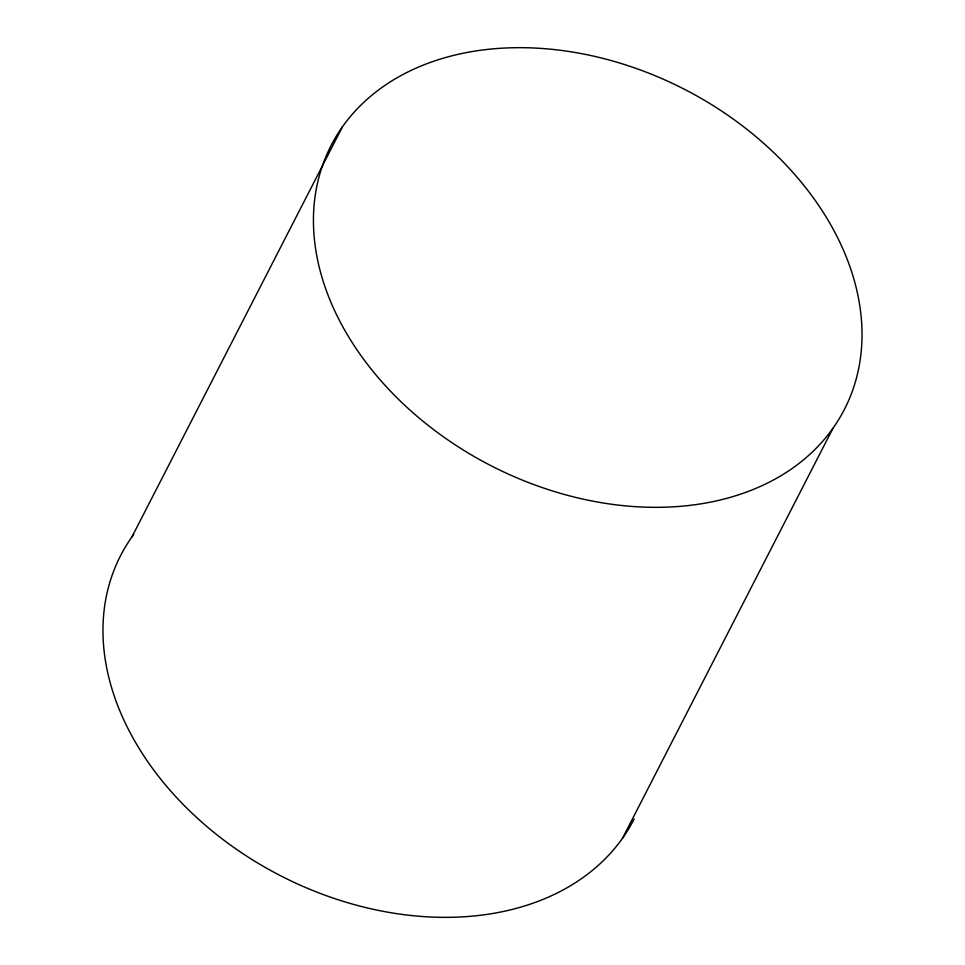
<?xml version="1.0" encoding="UTF-8"?>
<svg xmlns="http://www.w3.org/2000/svg" width="965" height="965" viewBox="0 0 965 965"><rect width="100%" height="100%" fill="white"/><g stroke="black" fill="none" stroke-linecap="round" stroke-linejoin="round"><path stroke-width="1.45" d="M131.964 536.854L342.454 126.801M622.546 838.199L833.036 428.146A288.583 211.6 27.2 0 0 571.473 51.881A288.583 211.6 27.2 0 0 358.727 352.394A288.583 211.6 27.2 0 0 833.036 428.146M634.162 818.996A288.583 211.6 27.2 0 1 265.882 867.8A288.583 211.6 27.2 0 1 133.665 534.501"/></g></svg>
